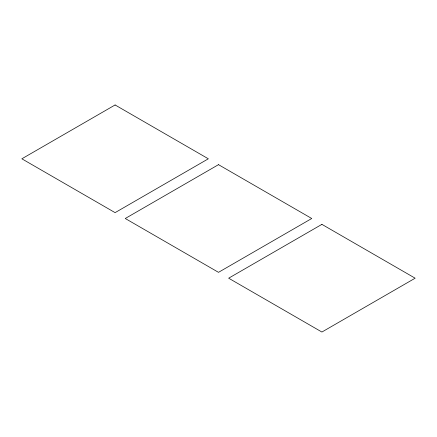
<?xml version="1.0" encoding="UTF-8"?>
<svg xmlns="http://www.w3.org/2000/svg" width="437" height="437" viewBox="0 0 437 437"><rect width="100%" height="100%" fill="white"/><g stroke="black" fill="none" stroke-linecap="round" stroke-linejoin="round"><path stroke-width="0.66" d="M115.095 104.967L21.85 158.8L115.095 212.639L208.345 158.8L115.095 104.967M218.5 164.662L125.255 218.5L218.5 272.338L311.745 218.5L218.5 164.662M321.905 224.361L228.655 278.2L321.905 332.033L415.15 278.2L321.905 224.361"/></g></svg>
